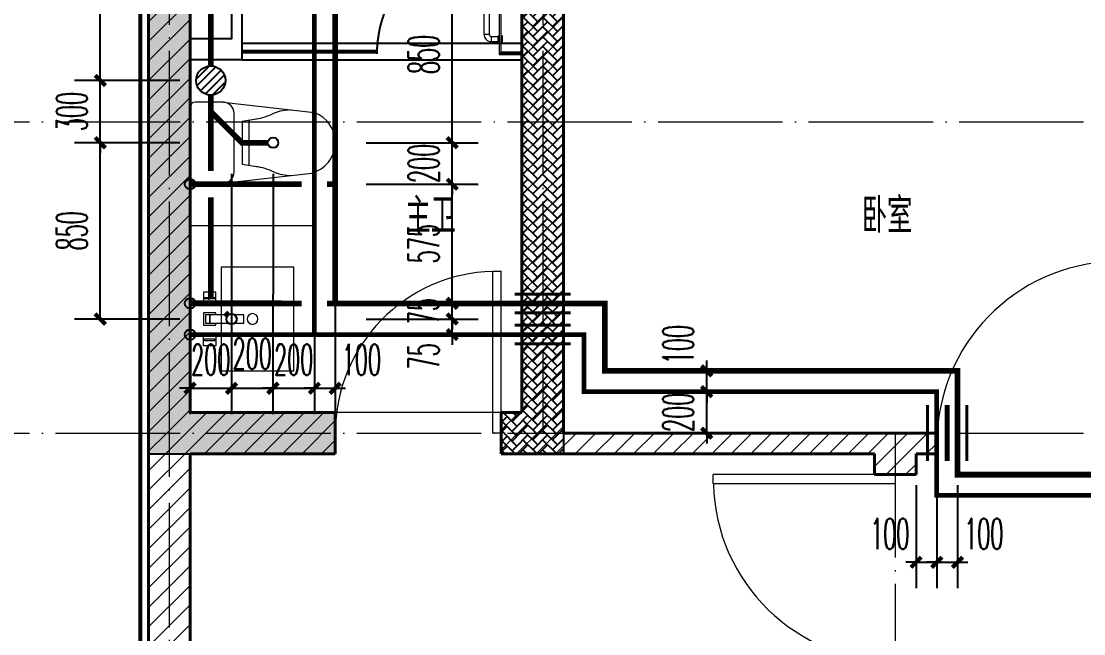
# Model space of a CAD drawing. Extents: x 27938 to 650306, y -92720 to 1524912.
# Drawn here: x 271403 to 276525, y 109239 to 112191 of the extents above; entities that cross this region are included whole.
import ezdxf

# ---------------------------------------------------------------- set-up
doc = ezdxf.new("R2010")
doc.units = 0
doc.header["$LTSCALE"] = 1000
doc.header["$MEASUREMENT"] = 0
doc.linetypes.add('DASH', pattern=[0.35, 0.25, -0.1])
doc.linetypes.add('DOTE', pattern=[2.42, 2, -0.2, 0.02, -0.2])
for name, color, linetype in [('COLUMN', 9, 'Continuous'), ('EQUIP_地漏', 7, 'Continuous'), ('EQUIP_污水', 7, 'Continuous'), ('IP-bath&kitchen-JOHNSON', 4, 'Continuous'), ('P-bath&kitchen-JOHNSON', 4, 'Continuous'), ('PIPE-污水', 2, 'W'), ('PIPE-热给水', 5, 'RJ1'), ('PIPE-给水', 3, 'J1'), ('PUB_TEXT', 4, 'Continuous'), ('TWT_DIM', 3, 'Continuous'), ('VALVE_不分区给水', 7, 'Continuous'), ('VPIPE-热给水', 5, 'RJ1'), ('VPIPE-给水', 3, 'TG_J'), ('保温', 6, 'Continuous')]:
    doc.layers.add(name, color=color, linetype=linetype)
for name, color, linetype, lineweight in [('DOTE', 19, 'DOTE', 9), ('LVTRY', 1, 'Continuous', 13), ('PUB_HATCH', 8, 'Continuous', 9), ('WALL', 9, 'Continuous', 40), ('WINDOW', 8, 'Continuous', 15)]:
    doc.layers.add(name, color=color, linetype=linetype, lineweight=lineweight)
doc.styles.add('_TCH_DIM_T3', font='SIMPLEX.shx', dxfattribs={"width": 0.494118, "bigfont": 'GBCBIG.shx'})
doc.styles.get("Standard").update_dxf_attribs({"font": 'gbenor.shx', "bigfont": 'gbcbig.shx'})
doc.styles.add('TG_LINETYPE', font='SIMPLEX', dxfattribs={"width": 0.8, "height": 3, "bigfont": 'HZTXT'})
doc.linetypes.add('J1', pattern='A,3,-0.2,["J1",Standard,S=0.25,R=0,X=-0.1,Y=-0.115],-0.35', length=3.55)
doc.linetypes.add('RJ1', pattern='A,3,-0.2,["RJ1",Standard,S=0.25,R=0,X=-0.1,Y=-0.115],-0.5', length=3.7)
doc.linetypes.add('TG_J', pattern='A,2,-0.22,["J",TG_LINETYPE,S=0.1,R=0,X=-0.18,Y=-0.15],0', length=2.22)
doc.linetypes.add('W', pattern='A,3,-0.2,["W",Standard,S=0.25,R=0,X=-0.1,Y=-0.115],-0.2', length=3.4)
doc.dimstyles.new('_TWT_ARCH&&50', dxfattribs={"dimtxt": 148.75, "dimasz": 50, "dimexe": 125, "dimexo": 150, "dimgap": 63.125, "dimtad": 1, "dimdec": 0, "dimzin": 0, "dimdsep": 46, "dimtxsty": '_TCH_DIM_T3', "dimblk": 'ARCHTICK', "dimcen": 0.09, "dimclrt": 7, "dimazin": 2, "dimtfac": 1, "dimtdec": 0, "dimtix": 1, "dimtmove": 2, "dimatfit": 3, "dimfxl": 1, "dimtolj": 1, "dimtzin": 0, "dimarcsym": 0})
pattern_1 = [(45, (0, 47.75), (-47.022601, 47.022601), [])]

# ---------------------------------------------------------------- blocks, each defined once
blk = doc.blocks.new('FGDGDRGSDGDG')
at = {"layer": 'DOTE', "linetype": 'DOTE', "ltscale": 0.3}
for p, q in [((490182.5, 529998.5), (490182.5, 513948.5)), ((491982.5, 529998.5), (491982.5, 522348.5)), ((488182.5, 523848.5), (546982.5, 523848.5)), ((488182.5, 522348.5), (546982.5, 522348.5)), ((493682.5, 522348.5), (493682.5, 513948.5))]:
    blk.add_line(p, q, dxfattribs=at)
blk = doc.blocks.new('rrrrrrrrrrrra')
at = {"color": 0}
for p, q in [((252.6, 483.7), (-87.4, 483.7)), ((-112.4, 458.7), (-112.4, 324.3)), ((277.6, 324.3), (277.6, 458.7)), ((-112.4, 324.3), (-63.7, -103.4)), ((277.6, 324.3), (227.5, -115.6)), ((-59.1, 271.1), (224.3, 271.1)), ((-20.6, 232.4), (-34.2, 153.6)), ((185.8, 232.4), (-20.6, 232.4)), ((185.8, 232.4), (199.4, 153.6)), ((191.3, 200.5), (-26.1, 200.5))]:
    blk.add_line(p, q, dxfattribs=at)
for centre, radius, start, end in [((-87.4, 458.7), 25, 90, 180), ((252.6, 458.7), 25, 0, 90), ((-59.1, 324.3), 53.3, 180, 270), ((224.3, 324.3), 53.3, 270, 0), ((-322.6, 209.8), 293.8, 333.5369, 351.4828), ((487.8, 209.8), 293.8, 188.5172, 206.4631), ((149, -3.2), 224.1, 158.5202, 180), ((16.2, -3.2), 224.1, 0, 21.4798), ((83.8, -63.6), 152.8, 195.0773, 340.1181)]:
    blk.add_arc(centre, radius, start, end, dxfattribs=at)
blk = doc.blocks.new('A$C1E0F638F')
at = {"color": 0}
for points in [[(499.7, 435.1), (499.7, 85.1), (0, 85.1), (0, 435.1)], [(269.9, 30), (229.9, 30), (229.9, 195), (269.9, 195)], [(119.9, 0), (179.9, 0), (179.9, 60), (119.9, 60)], [(146.9, 55), (152.9, 55), (152.9, 5), (146.9, 5)], [(379.9, 0), (319.9, 0), (319.9, 60), (379.9, 60)], [(352.9, 55), (346.9, 55), (346.9, 5), (352.9, 5)], [(229.9, 30), (269.9, 30), (269.9, 10), (229.9, 10)]]:
    blk.add_lwpolyline(points, close=True, dxfattribs=at)
blk.add_lwpolyline([(269.9, 60), (279.9, 60), (279.9, 0), (219.9, 0), (219.9, 60), (229.9, 60)], dxfattribs=at)
blk.add_circle((249.9, 236.3), 26, dxfattribs=at)
blk = doc.blocks.new('135')
blk.add_hatch(color=0).paths.add_polyline_path([(4.8, 1.8), (3.6, -1), (-4.7, 2.5), (-3.5, 5.3)])
at = {"color": 0}
for p, q in [((-6.3, 2.6), (5.4, -2.3)), ((-5.7, 2.9), (-5.2, 2.7)), ((-5.6, 18.9), (-3.4, 19.4)), ((-3.4, 19.4), (-5.5, 19.4)), ((5.2, 10.9), (-5.3, 10.9)), ((5.2, 9.7), (-5.2, 9.7)), ((-5.2, 2.7), (-3.8, 5.9)), ((-5, 10.9), (-5, 30.5)), ((-3.8, 5.9), (5.4, 2.1)), ((0, 0), (0, 39.1)), ((5.6, 18.9), (3.4, 19.3)), ((3.4, 19.3), (5.6, 19.3)), ((4.1, -1.2), (5.4, 2.1)), ((5, 10.9), (5, 32.3)), ((4.1, -1.2), (5.7, -1.8))]:
    blk.add_line(p, q, dxfattribs=at)
for centre, radius, start, end in [((6.2, 15.8), 13.5, 151.0147, 204.8403), ((13.5, 4.2), 20.5, 163.0924, 182.0012), ((-6, 3.6), 1, 184.2275, 248.4661), ((8.6, 15.5), 14.6, 166.278, 198.0953), ((13.5, 4.2), 19.5, 163.7443, 182.5269), ((-5.5, 3.3), 0.5, 181.9385, 247.2597), ((-5.2, 22.1), 0.5, 335.7643, 151.0147), ((3.8, 18.1), 9.42, 155.7643, 171.9773), ((5.2, 22.3), 0.5, 29.8425, 204.574), ((-5.9, 17.2), 11.7, 10.475, 24.574), ((29.1, 6.7), 24, 172.9439, 199.2318), ((-6.3, 15.4), 12.4, 338.6449, 16.0476), ((-6, 15.8), 13.4, 334.9111, 29.8425), ((26.4, 6.3), 20.6, 169.1454, 199.9526), ((5.9, -1.2), 1.17, 247.4597, 19.9526), ((5.9, -1.4), 0.5, 247.4597, 19.2318)]:
    blk.add_arc(centre, radius, start, end, dxfattribs=at)
blk.add_open_spline([(-5, 30.5), (-4.1, 31.3), (-2.3, 33), (0.9, 29.2), (3.5, 31.1), (5, 32.3)], degree=3, knots=[0, 0, 0, 0, 3.066329, 6.218313, 11.124135, 11.124135, 11.124135, 11.124135], dxfattribs=at)
blk = doc.blocks.new('SDFAWERAWER')
at = {"layer": 'LVTRY', "color": 0}
for p, q in [((593941.2, -1242210.1), (593783.7, -1242594.8)), ((593964.6, -1242219.7), (593807.2, -1242604.4)), ((593941.2, -1242210.1), (593964.6, -1242219.7)), ((593987.8, -1242190.5), (593978.2, -1242214)), ((594007.5, -1242226), (593978.2, -1242214)), ((594017.1, -1242202.5), (593987.8, -1242190.5)), ((594015.8, -1242220.4), (594027.2, -1242192.7)), ((594015.8, -1242220.4), (594021.7, -1242222.8)), ((594025.7, -1242203.9), (594018.5, -1242221.5)), ((594018.5, -1242221.5), (594021.5, -1242220.3)), ((594025.4, -1242210.8), (594021.5, -1242220.3)), ((594022.6, -1242220.7), (594021.7, -1242222.8)), ((594021.7, -1242222.8), (594023.9, -1242221.9)), ((594022.6, -1242211.4), (594029.8, -1242193.8)), ((594024.2, -1242221.4), (594023.9, -1242221.9)), ((594025.4, -1242210.8), (594031.1, -1242196.8)), ((594027.2, -1242192.7), (594033, -1242195.1)), ((594027.7, -1242234.3), (594078.4, -1242255)), ((594029.8, -1242193.8), (594031.1, -1242196.8)), ((594032.2, -1242197.2), (594033, -1242195.1)), ((594033, -1242195.1), (594034, -1242197.4)), ((594033.8, -1242197.9), (594034, -1242197.4)), ((594047.3, -1242200.9), (594035.9, -1242228.7)), ((594035.9, -1242228.7), (594038.6, -1242229.7)), ((594037.3, -1242210.8), (594088, -1242231.6)), ((594038.6, -1242229.7), (594045.2, -1242213.6)), ((594038.6, -1242229.7), (594041.6, -1242228.5)), ((594041.6, -1242228.5), (594051.2, -1242205)), ((594049.9, -1242202), (594043.3, -1242218.2)), ((594047.3, -1242200.9), (594049.9, -1242202)), ((594049.9, -1242202), (594051.2, -1242205)), ((594057.1, -1242246.3), (594066.7, -1242222.8)), ((593783.7, -1242594.8), (593807.2, -1242604.4)), ((593803.2, -1242641.3), (593812.8, -1242617.9)), ((593803.2, -1242641.3), (593832.6, -1242653.3)), ((593812.8, -1242617.9), (593842.2, -1242629.9)), ((593842.2, -1242629.9), (593832.6, -1242653.3)), ((593845.2, -1242628.6), (593833.8, -1242656.3)), ((593847.8, -1242629.7), (593836.5, -1242657.4)), ((593845.2, -1242628.6), (593842.2, -1242629.9)), ((593847.8, -1242629.7), (593845.2, -1242628.6)), ((593847.1, -1242661.8), (593858.5, -1242634.1)), ((593849.8, -1242662.9), (593861.2, -1242635.2)), ((593852.1, -1242661.9), (593862.1, -1242637.4)), ((593858.5, -1242634.1), (593861.2, -1242635.2)), ((593861.2, -1242635.2), (593862.1, -1242637.4)), ((593833.8, -1242656.3), (593832.6, -1242653.3)), ((593836.5, -1242657.4), (593833.8, -1242656.3)), ((593847.1, -1242661.8), (593849.8, -1242662.9))]:
    blk.add_line(p, q, dxfattribs=at)
blk.add_lwpolyline([(593823.5, -1242717), (594045.8, -1242173.9), (594036.5, -1242170.2), (593814.2, -1242713.2)], close=True, dxfattribs=at)
blk.add_arc((594075.3, -1242240), 15.3, 281.7932, 33.7019, dxfattribs=at)
for centre, major_axis, start_param, end_param in [((593974.2, -1242223.6), (3.93, 9.6), 0, 1.570796), ((593816.8, -1242608.3), (13.5, 33.1), 1.570796, 3.141593), ((593816.8, -1242608.3), (3.93, 9.6), 1.570796, 3.141593)]:
    blk.add_ellipse(centre, major_axis=major_axis, ratio=1, start_param=start_param, end_param=end_param, dxfattribs=at)
at = {"layer": 'P-bath&kitchen-JOHNSON', "color": 0, "linetype": 'DASH'}
blk.add_arc((593809.8, -1242714), 586.2, 67.5369, 157.1325, dxfattribs=at)
at = {"layer": 'LVTRY', "color": 8, "xscale": -1, "rotation": 157.7329157530927}
blk.add_blockref('135', (594045.3, -1242161.9), dxfattribs=at)
blk = doc.blocks.new('A$C5DCB2F21')
at = {"layer": 'IP-bath&kitchen-JOHNSON', "color": 0}
for p, q in [((-68.3, -213.2), (-157.7, -275)), ((68.2, -213.2), (157.6, -275)), ((-0.1, -261.4), (-0.1, -424.7))]:
    blk.add_line(p, q, dxfattribs=at)
for centre, major_axis, ratio, start_param, end_param in [((0, -178.8), (-51, 0), 0.990052, -1.36297, 4.504563), ((0, -177.8), (-26.8, 0), 0.994812, -1.167677, 4.309269)]:
    blk.add_ellipse(centre, major_axis=major_axis, ratio=ratio, start_param=start_param, end_param=end_param, dxfattribs=at)
at = {"layer": 'LVTRY', "color": 0}
for p, q in [((73.6, 0), (-73.6, 0)), ((-10.5, -173.5), (-10.5, -49.3)), ((10.6, -173.5), (10.6, -49.3))]:
    blk.add_line(p, q, dxfattribs=at)
blk.add_lwpolyline([(73.6, 0), (73.6, -15.8), (-73.6, -15.8), (-73.6, 0)], dxfattribs=at)
for points in [[(-26.3, -30.7, -0.364142), (-37.8, -15.8, -0.020495)], [(-10.5, -49.4, 0.214893), (-26.3, -30.7, 7.649644)], [(10.6, -49.3, -0.21439), (26.3, -30.7, -7.649644)], [(26.3, -30.7, 0.364142), (37.8, -15.8, 0.020495)]]:
    blk.add_lwpolyline(points, format="xyb", dxfattribs=at)
blk.add_arc((0, -173.5), 10.5, 180, 0, dxfattribs=at)
for centre, major_axis, ratio, start_param, end_param in [((0, -181.3), (53.6, 0), 0.987577, 1.76809, 7.656688), ((-12.4, -164.7), (0, 1.43), 0.85, -1.570796, 4.712389), ((-12.4, -189.2), (0, 1.43), 0.85, 4.712389, 10.995574), ((12.5, -164.7), (0, 1.43), 0.85, 4.712389, 10.995574), ((12.5, -189.2), (0, 1.43), 0.85, 4.712389, 10.995574)]:
    blk.add_ellipse(centre, major_axis=major_axis, ratio=ratio, start_param=start_param, end_param=end_param, dxfattribs=at)
blk = doc.blocks.new('GDGDRGDGRD')
at = {"layer": 'IP-bath&kitchen-JOHNSON', "color": 0}
for p, q in [((490532.6, 524228.1), (491882.6, 524228.1)), ((490532.6, 524193.1), (491182.6, 524193.1)), ((490532.6, 524183.1), (491182.6, 524183.1)), ((491182.6, 524183.1), (491182.6, 524193.1)), ((491882.6, 524183.1), (491782.6, 524183.1)), ((491782.6, 524173.1), (491782.6, 524183.1)), ((491882.6, 524173.1), (491782.6, 524173.1)), ((490532.6, 524148.1), (491882.6, 524148.1))]:
    blk.add_line(p, q, dxfattribs=at)
for points in [[(490532.6, 525048.5), (490532.6, 524148.1), (490282.6, 524148.1)], [(490482.6, 525048.5), (490482.6, 524248.1), (490282.6, 524248.1)]]:
    blk.add_lwpolyline(points, dxfattribs=at)
at = {"layer": 'LVTRY', "color": 0}
blk.add_lwpolyline([(490882.6, 522448.5), (490282.6, 522448.5), (490282.6, 523348.5), (490882.6, 523348.5)], close=True, dxfattribs=at)
at = {"layer": 'IP-bath&kitchen-JOHNSON', "color": 8}
for name, p, rotation in [('A$C5DCB2F21', (490532.6, 524673.5), 90.008488524447), ('SDFAWERAWER', (-528535.9, 1449333.6), 22.25976934310711)]:
    blk.add_blockref(name, p, dxfattribs=dict(at, rotation=rotation))
at = {"layer": 'LVTRY', "color": 8, "extrusion": (0, 0, -1), "xscale": -1, "zscale": -1, "rotation": 270}
blk.add_blockref('rrrrrrrrrrrra', (-490766.3, 523665.7), dxfattribs=at)
at = {"layer": 'LVTRY', "color": 8, "xscale": -1, "rotation": 270}
blk.add_blockref('A$C1E0F638F', (490347.5, 522648.8), dxfattribs=at)
blk = doc.blocks.new('gdfgdgdgr')
at = {"layer": 'PUB_HATCH'}
blk.add_hatch(color=256, dxfattribs=at).paths.add_polyline_path([(477177.4, 529313.9), (477177.4, 526313.9), (478077.4, 526313.9), (478077.4, 526513.9), (477377.4, 526513.9), (477377.4, 529113.9), (477777.5, 529113.9), (477777.5, 529313.9)])
at = {"layer": 'COLUMN', "color": 8}
for p, q in [((477177.4, 529313.9), (477177.4, 526313.9)), ((477377.4, 526513.9), (477377.4, 529113.9)), ((478077.4, 526513.9), (477377.4, 526513.9)), ((478077.4, 526313.9), (478077.4, 526513.9)), ((477177.4, 526313.9), (478077.4, 526313.9))]:
    blk.add_line(p, q, dxfattribs=at)
blk = doc.blocks.new('A$C263B1184')
at = {"layer": '保温', "linetype": 'ByBlock', "ltscale": 10}
h = blk.add_hatch(dxfattribs=at)
h.set_pattern_fill('AR-HBONE', color=251, scale=55)
h.set_pattern_definition([(45, (-1020960.394, -343310.663), (0, 47.4157523), [100.584, -33.528]), (135, (-1020936.686, -343286.955), (3e-15, 47.4157523), [100.584, -33.528])])
h.paths.add_polyline_path([(-11700, 6200), (-11700, 8350), (-11900, 8350), (-11900, 6200)])
h = blk.add_hatch(dxfattribs=at)
h.set_pattern_fill('AR-HBONE', color=251, scale=55)
h.set_pattern_definition([(45, (-1021060.394, -345260.66), (0, 47.4157523), [100.584, -33.528]), (135, (-1021036.686, -345236.954), (3e-15, 47.4157523), [100.584, -33.528])])
h.paths.add_polyline_path([(-11900, 6200), (-11900, 6400), (-12000, 6400), (-12000, 6200)])
at = {"layer": '保温', "color": 251, "linetype": 'ByBlock', "ltscale": 10}
blk.add_line((-11700, 6300), (-11700, 6200), dxfattribs=at)
blk = doc.blocks.new('$VALVE$00000533')
at = {"ltscale": 0.5, "const_width": 25}
for points in [[(-225, 75), (225, 75)], [(-225, -75), (225, -75)]]:
    blk.add_lwpolyline(points, dxfattribs=at)
blk = doc.blocks.new('_ArchTick')
at = {"color": 0, "linetype": 'ByBlock', "const_width": 0.4}
blk.add_lwpolyline([(-0.5, -0.5), (0.5, 0.5)], dxfattribs=at)
blk = doc.blocks.new('*D307')
at = {"layer": 'Defpoints', "color": 0}
for p in [(275716.6, 110105.9), (275816.6, 110105.9), (275816.6, 109583.4)]:
    blk.add_point(p, dxfattribs=at)
at = {"layer": 'TWT_DIM', "color": 0, "lineweight": -2}
for p, q in [((275716.6, 109955.9), (275716.6, 109458.4)), ((275816.6, 109955.9), (275816.6, 109458.4)), ((275716.6, 109583.4), (275666.6, 109583.4)), ((275716.6, 109583.4), (275816.6, 109583.4)), ((275816.6, 109583.4), (275866.6, 109583.4))]:
    blk.add_line(p, q, dxfattribs=at)
at = {"layer": 'TWT_DIM', "color": 0, "lineweight": -2, "xscale": 50, "yscale": 50, "zscale": 50}
blk.add_blockref('_ArchTick', (275716.6, 109583.4), dxfattribs=at)
at = {"layer": 'TWT_DIM', "color": 0, "lineweight": -2, "xscale": 50, "yscale": 50, "zscale": 50, "rotation": 180}
blk.add_blockref('_ArchTick', (275816.6, 109583.4), dxfattribs=at)
at = {"layer": 'TWT_DIM', "color": 7, "insert": (275590, 109720.9), "char_height": 148.75, "attachment_point": 5, "style": '_TCH_DIM_T3'}
blk.add_mtext('\\A1;100', dxfattribs=at)
blk = doc.blocks.new('*D308')
at = {"layer": 'Defpoints', "color": 0}
for p in [(275816.6, 110105.9), (275916.6, 110105.9), (275916.6, 109583.4)]:
    blk.add_point(p, dxfattribs=at)
at = {"layer": 'TWT_DIM', "color": 0, "lineweight": -2}
for p, q in [((275816.6, 109955.9), (275816.6, 109458.4)), ((275916.6, 109955.9), (275916.6, 109458.4)), ((275816.6, 109583.4), (275766.6, 109583.4)), ((275816.6, 109583.4), (275916.6, 109583.4)), ((275916.6, 109583.4), (275966.6, 109583.4))]:
    blk.add_line(p, q, dxfattribs=at)
at = {"layer": 'TWT_DIM', "color": 0, "lineweight": -2, "xscale": 50, "yscale": 50, "zscale": 50}
blk.add_blockref('_ArchTick', (275816.6, 109583.4), dxfattribs=at)
at = {"layer": 'TWT_DIM', "color": 0, "lineweight": -2, "xscale": 50, "yscale": 50, "zscale": 50, "rotation": 180}
blk.add_blockref('_ArchTick', (275916.6, 109583.4), dxfattribs=at)
at = {"layer": 'TWT_DIM', "color": 7, "insert": (276043.2, 109720.9), "char_height": 148.75, "attachment_point": 5, "style": '_TCH_DIM_T3'}
blk.add_mtext('\\A1;100', dxfattribs=at)
blk = doc.blocks.new('*D309')
at = {"layer": 'Defpoints', "color": 0}
for p in [(274116.6, 110505.9), (274707.2, 110505.9), (274116.6, 110405.9)]:
    blk.add_point(p, dxfattribs=at)
at = {"layer": 'TWT_DIM', "color": 0, "lineweight": -2}
for p, q in [((274707.2, 110505.9), (274707.2, 110555.9)), ((274266.6, 110505.9), (274832.2, 110505.9)), ((274707.2, 110405.9), (274707.2, 110505.9)), ((274266.6, 110405.9), (274832.2, 110405.9)), ((274707.2, 110405.9), (274707.2, 110355.9))]:
    blk.add_line(p, q, dxfattribs=at)
at = {"layer": 'TWT_DIM', "color": 0, "lineweight": -2, "xscale": 50, "yscale": 50, "zscale": 50}
for p, rotation in [((274707.2, 110505.9), 270), ((274707.2, 110405.9), 90)]:
    blk.add_blockref('_ArchTick', p, dxfattribs=dict(at, rotation=rotation))
at = {"layer": 'TWT_DIM', "color": 7, "insert": (274569.7, 110632.5), "char_height": 148.75, "attachment_point": 5, "rotation": 90, "style": '_TCH_DIM_T3'}
blk.add_mtext('\\A1;100', dxfattribs=at)
blk = doc.blocks.new('*D310')
at = {"layer": 'Defpoints', "color": 0}
for p in [(274116.6, 110405.9), (274707.2, 110405.9), (274116.6, 110205.9)]:
    blk.add_point(p, dxfattribs=at)
at = {"layer": 'TWT_DIM', "color": 0, "lineweight": -2}
for p, q in [((274707.2, 110405.9), (274707.2, 110455.9)), ((274266.6, 110405.9), (274832.2, 110405.9)), ((274707.2, 110205.9), (274707.2, 110405.9)), ((274266.6, 110205.9), (274832.2, 110205.9)), ((274707.2, 110205.9), (274707.2, 110155.9))]:
    blk.add_line(p, q, dxfattribs=at)
at = {"layer": 'TWT_DIM', "color": 0, "lineweight": -2, "xscale": 50, "yscale": 50, "zscale": 50}
for p, rotation in [((274707.2, 110405.9), 270), ((274707.2, 110205.9), 90)]:
    blk.add_blockref('_ArchTick', p, dxfattribs=dict(at, rotation=rotation))
at = {"layer": 'TWT_DIM', "color": 7, "insert": (274569.7, 110305.9), "char_height": 148.75, "attachment_point": 5, "rotation": 90, "style": '_TCH_DIM_T3'}
blk.add_mtext('\\A1;200', dxfattribs=at)
blk = doc.blocks.new('*D311')
at = {"layer": 'Defpoints', "color": 0}
for p in [(272916.2, 110755.9), (273480.4, 110755.9), (272916.2, 110680.9)]:
    blk.add_point(p, dxfattribs=at)
at = {"layer": 'TWT_DIM', "color": 0, "lineweight": -2}
for p, q in [((273480.4, 110755.9), (273480.4, 110805.9)), ((273066.2, 110755.9), (273605.4, 110755.9)), ((273480.4, 110680.9), (273480.4, 110755.9)), ((273066.2, 110680.9), (273605.4, 110680.9)), ((273480.4, 110680.9), (273480.4, 110630.9))]:
    blk.add_line(p, q, dxfattribs=at)
at = {"layer": 'TWT_DIM', "color": 0, "lineweight": -2, "xscale": 50, "yscale": 50, "zscale": 50}
for p, rotation in [((273480.4, 110755.9), 270), ((273480.4, 110680.9), 90)]:
    blk.add_blockref('_ArchTick', p, dxfattribs=dict(at, rotation=rotation))
at = {"layer": 'TWT_DIM', "color": 7, "insert": (273342.9, 110575.7), "char_height": 148.75, "attachment_point": 5, "rotation": 90, "style": '_TCH_DIM_T3'}
blk.add_mtext('\\A1;75', dxfattribs=at)
blk = doc.blocks.new('*D312')
at = {"layer": 'Defpoints', "color": 0}
for p in [(272916.2, 110831.4), (273480.4, 110831.4), (272916.2, 110755.9)]:
    blk.add_point(p, dxfattribs=at)
at = {"layer": 'TWT_DIM', "color": 0, "lineweight": -2}
for p, q in [((273480.4, 110831.4), (273480.4, 110881.4)), ((273066.2, 110831.4), (273605.4, 110831.4)), ((273480.4, 110755.9), (273480.4, 110831.4)), ((273066.2, 110755.9), (273605.4, 110755.9)), ((273480.4, 110755.9), (273480.4, 110705.9))]:
    blk.add_line(p, q, dxfattribs=at)
at = {"layer": 'TWT_DIM', "color": 0, "lineweight": -2, "xscale": 50, "yscale": 50, "zscale": 50}
for p, rotation in [((273480.4, 110831.4), 270), ((273480.4, 110755.9), 90)]:
    blk.add_blockref('_ArchTick', p, dxfattribs=dict(at, rotation=rotation))
at = {"layer": 'TWT_DIM', "color": 7, "insert": (273342.9, 110793.6), "char_height": 148.75, "attachment_point": 5, "rotation": 90, "style": '_TCH_DIM_T3'}
blk.add_mtext('\\A1;75', dxfattribs=at)
blk = doc.blocks.new('*D313')
at = {"layer": 'Defpoints', "color": 0}
for p in [(272916.2, 111405.7), (273480.4, 111405.7), (272916.2, 110831.4)]:
    blk.add_point(p, dxfattribs=at)
at = {"layer": 'TWT_DIM', "color": 0, "lineweight": -2}
for p, q in [((273066.2, 111405.7), (273605.4, 111405.7)), ((273480.4, 110831.4), (273480.4, 111405.7)), ((273066.2, 110831.4), (273605.4, 110831.4))]:
    blk.add_line(p, q, dxfattribs=at)
at = {"layer": 'TWT_DIM', "color": 0, "lineweight": -2, "xscale": 50, "yscale": 50, "zscale": 50}
for p, rotation in [((273480.4, 111405.7), 90), ((273480.4, 110831.4), 270)]:
    blk.add_blockref('_ArchTick', p, dxfattribs=dict(at, rotation=rotation))
at = {"layer": 'TWT_DIM', "color": 7, "insert": (273342.9, 111118.5), "char_height": 148.75, "attachment_point": 5, "rotation": 90, "style": '_TCH_DIM_T3'}
blk.add_mtext('\\A1;575', dxfattribs=at)
blk = doc.blocks.new('*D314')
at = {"layer": 'Defpoints', "color": 0}
for p in [(272916.2, 111605.7), (273480.4, 111605.7), (272916.2, 111405.7)]:
    blk.add_point(p, dxfattribs=at)
at = {"layer": 'TWT_DIM', "color": 0, "lineweight": -2}
for p, q in [((273480.4, 111605.7), (273480.4, 111655.7)), ((273066.2, 111605.7), (273605.4, 111605.7)), ((273480.4, 111405.7), (273480.4, 111605.7)), ((273066.2, 111405.7), (273605.4, 111405.7)), ((273480.4, 111405.7), (273480.4, 111355.7))]:
    blk.add_line(p, q, dxfattribs=at)
at = {"layer": 'TWT_DIM', "color": 0, "lineweight": -2, "xscale": 50, "yscale": 50, "zscale": 50}
for p, rotation in [((273480.4, 111605.7), 270), ((273480.4, 111405.7), 90)]:
    blk.add_blockref('_ArchTick', p, dxfattribs=dict(at, rotation=rotation))
at = {"layer": 'TWT_DIM', "color": 7, "insert": (273342.9, 111505.7), "char_height": 148.75, "attachment_point": 5, "rotation": 90, "style": '_TCH_DIM_T3'}
blk.add_mtext('\\A1;200', dxfattribs=at)
blk = doc.blocks.new('*D315')
at = {"layer": 'Defpoints', "color": 0}
for p in [(272916.2, 112455.8), (273480.4, 112455.8), (272916.2, 111605.7)]:
    blk.add_point(p, dxfattribs=at)
at = {"layer": 'TWT_DIM', "color": 0, "lineweight": -2}
for p, q in [((273066.2, 112455.8), (273605.4, 112455.8)), ((273480.4, 111605.7), (273480.4, 112455.8)), ((273066.2, 111605.7), (273605.4, 111605.7))]:
    blk.add_line(p, q, dxfattribs=at)
at = {"layer": 'TWT_DIM', "color": 0, "lineweight": -2, "xscale": 50, "yscale": 50, "zscale": 50}
for p, rotation in [((273480.4, 112455.8), 90), ((273480.4, 111605.7), 270)]:
    blk.add_blockref('_ArchTick', p, dxfattribs=dict(at, rotation=rotation))
at = {"layer": 'TWT_DIM', "color": 7, "insert": (273342.9, 112030.8), "char_height": 148.75, "attachment_point": 5, "rotation": 90, "style": '_TCH_DIM_T3'}
blk.add_mtext('\\A1;850', dxfattribs=at)
blk = doc.blocks.new('*D493')
at = {"layer": 'Defpoints', "color": 0}
for p in [(272816.5, 111605.6), (272916.5, 111605.6), (272916, 110422.1)]:
    blk.add_point(p, dxfattribs=at)
at = {"layer": 'TWT_DIM', "color": 0, "lineweight": -2}
for p, q in [((272816.4, 111455.6), (272816, 110297.2)), ((272916.4, 111455.6), (272916, 110297.1)), ((272816, 110422.2), (272766, 110422.2)), ((272816, 110422.2), (272916, 110422.1)), ((272916, 110422.1), (272966, 110422.1))]:
    blk.add_line(p, q, dxfattribs=at)
at = {"layer": 'TWT_DIM', "color": 0, "lineweight": -2, "xscale": 50, "yscale": 50, "zscale": 50}
for p, rotation in [((272816, 110422.2), 359.9775829606357), ((272916, 110422.1), 179.9775829606357)]:
    blk.add_blockref('_ArchTick', p, dxfattribs=dict(at, rotation=rotation))
at = {"layer": 'TWT_DIM', "color": 7, "insert": (273042.7, 110559.6), "char_height": 148.75, "attachment_point": 5, "rotation": 359.9776, "style": '_TCH_DIM_T3'}
blk.add_mtext('\\A1;100', dxfattribs=at)
blk = doc.blocks.new('*D494')
at = {"layer": 'Defpoints', "color": 0}
for p in [(272616.7, 111605.7), (272816.5, 111605.6), (272816, 110422.2)]:
    blk.add_point(p, dxfattribs=at)
at = {"layer": 'TWT_DIM', "color": 0, "lineweight": -2}
for p, q in [((272616.6, 111455.7), (272616.2, 110297.2)), ((272816.4, 111455.6), (272816, 110297.2)), ((272616.2, 110422.2), (272566.2, 110422.3)), ((272616.2, 110422.2), (272816, 110422.2)), ((272816, 110422.2), (272866, 110422.1))]:
    blk.add_line(p, q, dxfattribs=at)
at = {"layer": 'TWT_DIM', "color": 0, "lineweight": -2, "xscale": 50, "yscale": 50, "zscale": 50}
for p, rotation in [((272616.2, 110422.2), 359.9775829606339), ((272816, 110422.2), 179.9775829606339)]:
    blk.add_blockref('_ArchTick', p, dxfattribs=dict(at, rotation=rotation))
at = {"layer": 'TWT_DIM', "color": 7, "insert": (272716.2, 110559.7), "char_height": 148.75, "attachment_point": 5, "rotation": 359.9776, "style": '_TCH_DIM_T3'}
blk.add_mtext('\\A1;200', dxfattribs=at)
blk = doc.blocks.new('*D495')
at = {"layer": 'Defpoints', "color": 0}
for p in [(272417, 111605.8), (272616.7, 111605.7), (272616.2, 110422.2)]:
    blk.add_point(p, dxfattribs=at)
at = {"layer": 'TWT_DIM', "color": 0, "lineweight": -2}
for p, q in [((272416.9, 111455.8), (272416.5, 110297.3)), ((272616.6, 111455.7), (272616.2, 110297.2)), ((272416.5, 110422.3), (272616.2, 110422.2))]:
    blk.add_line(p, q, dxfattribs=at)
at = {"layer": 'TWT_DIM', "color": 0, "lineweight": -2, "xscale": 50, "yscale": 50, "zscale": 50}
for p, rotation in [((272416.5, 110422.3), 179.9775829606378), ((272616.2, 110422.2), 359.9775829606379)]:
    blk.add_blockref('_ArchTick', p, dxfattribs=dict(at, rotation=rotation))
at = {"layer": 'TWT_DIM', "color": 7, "insert": (272516.5, 110589.1), "char_height": 148.75, "attachment_point": 5, "rotation": 359.9776, "style": '_TCH_DIM_T3'}
blk.add_mtext('\\A1;200', dxfattribs=at)
blk = doc.blocks.new('*D496')
at = {"layer": 'Defpoints', "color": 0}
for p in [(272216.6, 111605.9), (272417, 111605.8), (272416.5, 110422.3)]:
    blk.add_point(p, dxfattribs=at)
at = {"layer": 'TWT_DIM', "color": 0, "lineweight": -2}
for p, q in [((272216.5, 111455.9), (272216.1, 110297.4)), ((272416.9, 111455.8), (272416.5, 110297.3)), ((272216.1, 110422.4), (272166.1, 110422.4)), ((272216.1, 110422.4), (272416.5, 110422.3)), ((272416.5, 110422.3), (272466.5, 110422.3))]:
    blk.add_line(p, q, dxfattribs=at)
at = {"layer": 'TWT_DIM', "color": 0, "lineweight": -2, "xscale": 50, "yscale": 50, "zscale": 50}
for p, rotation in [((272216.1, 110422.4), 359.9775829606343), ((272416.5, 110422.3), 179.9775829606343)]:
    blk.add_blockref('_ArchTick', p, dxfattribs=dict(at, rotation=rotation))
at = {"layer": 'TWT_DIM', "color": 7, "insert": (272316.4, 110559.9), "char_height": 148.75, "attachment_point": 5, "rotation": 359.9776, "style": '_TCH_DIM_T3'}
blk.add_mtext('\\A1;200', dxfattribs=at)
blk = doc.blocks.new('*D499')
at = {"layer": 'Defpoints', "color": 0}
for p in [(271783.9, 111605.7), (272316.6, 111605.7), (272316.6, 110755.9)]:
    blk.add_point(p, dxfattribs=at)
at = {"layer": 'TWT_DIM', "color": 0, "lineweight": -2}
for p, q in [((272166.6, 111605.7), (271658.9, 111605.7)), ((271783.9, 110755.9), (271783.9, 111605.7)), ((272166.6, 110755.9), (271658.9, 110755.9))]:
    blk.add_line(p, q, dxfattribs=at)
at = {"layer": 'TWT_DIM', "color": 0, "lineweight": -2, "xscale": 50, "yscale": 50, "zscale": 50}
for p, rotation in [((271783.9, 111605.7), 90), ((271783.9, 110755.9), 270)]:
    blk.add_blockref('_ArchTick', p, dxfattribs=dict(at, rotation=rotation))
at = {"layer": 'TWT_DIM', "color": 7, "insert": (271646.4, 111180.8), "char_height": 148.75, "attachment_point": 5, "rotation": 90, "style": '_TCH_DIM_T3'}
blk.add_mtext('\\A1;850', dxfattribs=at)
blk = doc.blocks.new('*D500')
at = {"layer": 'Defpoints', "color": 0}
for p in [(271783.9, 111905.5), (272316.6, 111905.5), (272316.6, 111605.7)]:
    blk.add_point(p, dxfattribs=at)
at = {"layer": 'TWT_DIM', "color": 0, "lineweight": -2}
for p, q in [((271783.9, 111905.5), (271783.9, 111955.5)), ((272166.6, 111905.5), (271658.9, 111905.5)), ((271783.9, 111605.7), (271783.9, 111905.5)), ((272166.6, 111605.7), (271658.9, 111605.7)), ((271783.9, 111605.7), (271783.9, 111555.7))]:
    blk.add_line(p, q, dxfattribs=at)
at = {"layer": 'TWT_DIM', "color": 0, "lineweight": -2, "xscale": 50, "yscale": 50, "zscale": 50}
for p, rotation in [((271783.9, 111905.5), 270), ((271783.9, 111605.7), 90)]:
    blk.add_blockref('_ArchTick', p, dxfattribs=dict(at, rotation=rotation))
at = {"layer": 'TWT_DIM', "color": 7, "insert": (271646.4, 111755.6), "char_height": 148.75, "attachment_point": 5, "rotation": 90, "style": '_TCH_DIM_T3'}
blk.add_mtext('\\A1;300', dxfattribs=at)
blk = doc.blocks.new('*D501')
at = {"layer": 'Defpoints', "color": 0}
for p in [(271783.9, 112805.9), (272316.6, 112805.9), (272316.6, 111905.5)]:
    blk.add_point(p, dxfattribs=at)
at = {"layer": 'TWT_DIM', "color": 0, "lineweight": -2}
for p, q in [((272166.6, 112805.9), (271658.9, 112805.9)), ((271783.9, 111905.5), (271783.9, 112805.9)), ((272166.6, 111905.5), (271658.9, 111905.5))]:
    blk.add_line(p, q, dxfattribs=at)
at = {"layer": 'TWT_DIM', "color": 0, "lineweight": -2, "xscale": 50, "yscale": 50, "zscale": 50}
for p, rotation in [((271783.9, 112805.9), 90), ((271783.9, 111905.5), 270)]:
    blk.add_blockref('_ArchTick', p, dxfattribs=dict(at, rotation=rotation))
at = {"layer": 'TWT_DIM', "color": 7, "insert": (271646.4, 112355.7), "char_height": 148.75, "attachment_point": 5, "rotation": 90, "style": '_TCH_DIM_T3'}
blk.add_mtext('\\A1;900', dxfattribs=at)
blk = doc.blocks.new('$TwtSys$00000141')
for p, q in [((-141, 12), (-15, 138)), ((-141, 12), (-15, 138)), ((-131, -53), (53, 131)), ((-131, -53), (53, 131)), ((-100, -100), (100, 100)), ((-100, -100), (100, 100)), ((-49, -131), (131, 49)), ((-49, -131), (131, 49)), ((17, -138), (138, -17)), ((17, -138), (138, -17))]:
    blk.add_line(p, q)
blk.add_circle((0, 0), 141)
blk.add_circle((0, 0), 141)
blk = doc.blocks.new('$TwtSys$00000147')
blk.add_circle((0, 0, 0), 25)
blk = doc.blocks.new('$DorLib2D$00000001')
for p, q in [((0.45, 0.975), (0.5, 0.975)), ((0.45, 0), (0.45, 0.975)), ((0.5, 0), (0.5, 0.975)), ((0.5, 0), (0.45, 0))]:
    blk.add_line(p, q)
at = {"lineweight": 13}
blk.add_arc((0.475, 0), 0.975, 91.4693, 180, dxfattribs=at)

msp = doc.modelspace()

# ---------------------------------------------------------------- hatches: boundary and pattern name
at = {"layer": 'PIPE-污水'}
for points in [[(272466.7, 111605.7), (272457, 111596), (272461, 111591.9)], [(272466.7, 111605.7), (272466.7, 111591.9), (272461, 111591.9)], [(272316.6, 110855.9), (272306.9, 110846.2), (272302.8, 110850.3)], [(272316.6, 110855.9), (272302.8, 110855.9), (272302.8, 110850.3)]]:
    msp.add_hatch(color=256, dxfattribs=at).paths.add_polyline_path(points)
at = {"layer": 'PIPE-热给水'}
for points in [[(274116.6, 110680.9), (274116.6, 110692.1), (274127.8, 110692.1)], [(274116.6, 110680.9), (274127.8, 110680.9), (274127.8, 110692.1)], [(274116.6, 110405.9), (274116.6, 110394.6), (274105.3, 110394.6)], [(274116.6, 110405.9), (274105.3, 110405.9), (274105.3, 110394.6)], [(275816.6, 110405.9), (275827.8, 110405.9), (275827.8, 110417.1)], [(275816.6, 110405.9), (275816.6, 110417.1), (275827.8, 110417.1)], [(275816.6, 109905.9), (275805.3, 109905.9), (275805.3, 109894.6)], [(275816.6, 109905.9), (275816.6, 109894.6), (275805.3, 109894.6)]]:
    msp.add_hatch(color=256, dxfattribs=at).paths.add_polyline_path(points)
at = {"layer": 'PIPE-给水'}
for points in [[(274216.6, 110830.9), (274216.6, 110844.6), (274230.3, 110844.6)], [(274216.6, 110830.9), (274230.3, 110830.9), (274230.3, 110844.6)], [(274216.6, 110505.9), (274216.6, 110492.1), (274202.8, 110492.1)], [(274216.6, 110505.9), (274202.8, 110505.9), (274202.8, 110492.1)], [(275916.6, 110505.9), (275930.3, 110505.9), (275930.3, 110519.6)], [(275916.6, 110505.9), (275916.6, 110519.6), (275930.3, 110519.6)], [(275916.6, 110005.9), (275902.8, 110005.9), (275902.8, 109992.1)], [(275916.6, 110005.9), (275916.6, 109992.1), (275902.8, 109992.1)]]:
    msp.add_hatch(color=256, dxfattribs=at).paths.add_polyline_path(points)
at = {"layer": 'PUB_HATCH'}
h = msp.add_hatch(dxfattribs=at)
h.set_pattern_fill('普通砖', color=256, scale=50, style=0)
h.set_pattern_definition(pattern_1)
h.paths.add_polyline_path([(272216.6, 112905.9), (272016.6, 113105.9), (272016.6, 110205.9), (272149.9, 110205.9), (272216.6, 110305.9)])
h = msp.add_hatch(dxfattribs=at)
h.set_pattern_fill('普通砖', color=256, scale=50, style=0)
h.set_pattern_definition(pattern_1)
h.paths.add_polyline_path([(273916.6, 112972.5), (273816.6, 112905.9), (273816.6, 110305.9), (273916.6, 110205.9), (274016.6, 110205.9), (274016.6, 112905.9)])
h = msp.add_hatch(dxfattribs=at)
h.set_pattern_fill('普通砖', color=256, scale=50, style=0)
h.set_pattern_definition(pattern_1)
h.paths.add_polyline_path([(272216.6, 110105.9), (272916.6, 110105.9), (272916.6, 110305.9), (272216.6, 110305.9), (272149.9, 110205.9)])
h = msp.add_hatch(dxfattribs=at)
h.set_pattern_fill('普通砖', color=256, scale=50, style=0)
h.set_pattern_definition(pattern_1)
h.paths.add_polyline_path([(273816.6, 110305.9), (273716.6, 110305.9), (273716.6, 110105.9), (273916.6, 110105.9), (273916.6, 110205.9)])
h = msp.add_hatch(dxfattribs=at)
h.set_pattern_fill('普通砖', color=256, scale=50, style=0)
h.set_pattern_definition(pattern_1)
h.paths.add_polyline_path([(272149.9, 110205.9), (272016.6, 110205.9), (272016.6, 104905.9), (272216.6, 105105.9), (272216.6, 110105.9)])
h = msp.add_hatch(dxfattribs=at)
h.set_pattern_fill('普通砖', color=256, scale=50, style=0)
h.set_pattern_definition(pattern_1)
h.paths.add_polyline_path([(275616.6, 110139.2), (275616.6, 110205.9), (273916.6, 110205.9), (273916.6, 110105.9), (275516.6, 110105.9)])
h = msp.add_hatch(dxfattribs=at)
h.set_pattern_fill('普通砖', color=256, scale=50, style=0)
h.set_pattern_definition(pattern_1)
h.paths.add_polyline_path([(275716.6, 110105.9), (275816.6, 110105.9), (275816.6, 110205.9), (275616.6, 110205.9), (275616.6, 110139.2)])
h = msp.add_hatch(dxfattribs=at)
h.set_pattern_fill('普通砖', color=256, scale=50, style=0)
h.set_pattern_definition(pattern_1)
h.paths.add_polyline_path([(275516.6, 110105.9), (275516.6, 110005.9), (275716.6, 110005.9), (275716.6, 110105.9), (275616.6, 110139.2)])

# ---------------------------------------------------------------- linework, layer by layer
at = {"color": 8, "linetype": 'DASH', "ltscale": 0.8, "const_width": 20}
msp.add_lwpolyline([(281776.7, 114145.9), (278576.8, 114145.8), (278576.8, 113145.9), (277056.8, 113145.9), (277057, 114146.2), (273776.8, 114145.8), (273776.8, 113145.9), (271976.7, 113145.9), (271976.8, 104865.9), (274956.8, 104865.9), (274956.8, 105465.9), (282476.7, 105465.9)], dxfattribs=at)
at = {"layer": 'PIPE-污水', "ltscale": 0.5, "const_width": 27.5}
for points in [[(272316.6, 112535.9), (272316.6, 111976)], [(272316.6, 111835), (272316.6, 111755.8)], [(272466.7, 111605.7), (272316.6, 111755.8)], [(272316.6, 111755.8), (272316.6, 111469.4)], [(272591.7, 111605.7), (272466.7, 111605.7)], [(272316.6, 111341.9), (272316.6, 110855.9)], [(272399, 110773.5), (272386, 110786.5)]]:
    msp.add_lwpolyline(points, dxfattribs=at)
at = {"layer": 'PIPE-热给水', "ltscale": 0.5, "const_width": 22.5}
for points in [[(272816.2, 110680.9), (272816.2, 112455.8)], [(272816.2, 110680.9), (272216.6, 110680.9)], [(274116.6, 110680.9), (272816.2, 110680.9)], [(274116.6, 110405.9), (274116.6, 110680.9)], [(275816.6, 110405.9), (274116.6, 110405.9)], [(275816.6, 109905.9), (275816.6, 110405.9)], [(277916.7, 109905.9), (275816.6, 109905.9)]]:
    msp.add_lwpolyline(points, dxfattribs=at)
at = {"layer": 'PIPE-给水', "ltscale": 0.5, "const_width": 27.5}
for points in [[(272916.2, 111405.7), (272916.2, 112605.8)], [(272754.9, 111405.7), (272216.6, 111405.7)], [(272916.2, 111405.7), (272877.4, 111405.7)], [(272916.2, 110831.4), (272916.2, 111405.7)], [(272216.7, 110831.6), (272216.3, 110831.6)], [(272754.9, 110831.4), (272216.7, 110831.6)], [(272916.2, 110831.4), (272877.4, 110831.4)], [(274216.6, 110830.9), (272916.2, 110831.4)], [(274216.6, 110505.9), (274216.6, 110830.9)], [(275916.6, 110505.9), (274216.6, 110505.9)], [(275916.6, 110005.9), (275916.6, 110505.9)], [(277855.4, 110005.9), (275916.6, 110005.9)]]:
    msp.add_lwpolyline(points, dxfattribs=at)
at = {"layer": 'VPIPE-热给水'}
msp.add_circle((272216.6, 110680.9), 25, dxfattribs=at)
at = {"layer": 'VPIPE-给水'}
for centre in [(272216.6, 111405.7), (272216.7, 110831.6)]:
    msp.add_circle(centre, 25, dxfattribs=at)
at = {"layer": 'WALL', "color": 8}
for p, q in [((272016.6, 113105.9), (272016.6, 110205.9)), ((272216.6, 112905.9), (272216.6, 110305.9)), ((273816.6, 112905.9), (273816.6, 110305.9)), ((274016.6, 112905.9), (274016.6, 110205.9)), ((272916.6, 110305.9), (272216.6, 110305.9)), ((272916.6, 110105.9), (272916.6, 110305.9)), ((273816.6, 110305.9), (273716.6, 110305.9)), ((273716.6, 110305.9), (273716.6, 110105.9)), ((272016.6, 110205.9), (272016.6, 104905.9)), ((275616.6, 110205.9), (274016.6, 110205.9)), ((275816.6, 110205.9), (275616.6, 110205.9)), ((275816.6, 110105.9), (275816.6, 110205.9)), ((272216.6, 110105.9), (272216.6, 105105.9)), ((272216.6, 110105.9), (272916.6, 110105.9)), ((273716.6, 110105.9), (273916.6, 110105.9)), ((275516.6, 110105.9), (273916.6, 110105.9)), ((275516.6, 110105.9), (275516.6, 110005.9)), ((275716.6, 110105.9), (275816.6, 110105.9)), ((275716.6, 110005.9), (275716.6, 110105.9)), ((275516.6, 110005.9), (275716.6, 110005.9))]:
    msp.add_line(p, q, dxfattribs=at)
at = {"layer": 'WINDOW', "color": 8}
msp.add_line((273716.6, 110305.9), (272916.6, 110305.9), dxfattribs=at)

# ---------------------------------------------------------------- block references
msp.add_blockref('FGDGDRGSDGDG', (-218065.9, -412142.6))
at = {"color": 8}
for name, p in [('gdfgdgdgr', (-205160.8, -416208)), ('GDGDRGDGRD', (-218065.9, -412142.6)), ('A$C263B1184', (285716.6, 103905.9))]:
    msp.add_blockref(name, p, dxfattribs=at)
at = {"layer": 'EQUIP_地漏', "xscale": 0.5, "yscale": 0.5, "zscale": 0.5, "rotation": 180}
msp.add_blockref('$TwtSys$00000141', (272316.6, 111905.5), dxfattribs=at)
at = {"layer": 'EQUIP_污水'}
for p in [(272616.7, 111605.7), (272416.7, 110755.9)]:
    msp.add_blockref('$TwtSys$00000147', p, dxfattribs=at)
at = {"layer": 'VALVE_不分区给水', "xscale": -0.6, "yscale": -0.6, "zscale": 0.6}
for p in [(273916.6, 110831, 3000), (273916.6, 110680.9, 3000)]:
    msp.add_blockref('$VALVE$00000533', p, dxfattribs=at)
at = {"layer": 'VALVE_不分区给水', "xscale": -0.6, "yscale": -0.6, "zscale": 0.6, "rotation": 270}
for p in [(275816.6, 110205.9, 3000), (275916.6, 110205.9, 3000)]:
    msp.add_blockref('$VALVE$00000533', p, dxfattribs=at)
at = {"layer": 'WINDOW', "color": 8}
for p, xscale, yscale, zscale, rotation in [((276266.6, 110155.9), -900, -900, -900, 180), ((273316.6, 110205.9), -800, -800, -800, 180), ((275616.6, 109555.9), -900, -900, -900, 270)]:
    msp.add_blockref('$DorLib2D$00000001', p, dxfattribs=dict(at, xscale=xscale, yscale=yscale, zscale=zscale, rotation=rotation))

# ---------------------------------------------------------------- texts
at = {"layer": 'PUB_TEXT', "color": 8}
for s, p in [('卧室', (275455.2, 111170.1)), ('主卫', (273255.2, 111170.1))]:
    msp.add_text(s, height=168.79, dxfattribs=at).set_placement(p)

# ---------------------------------------------------------------- dimensions: what is measured, and where the dimension line sits
at = {"layer": 'TWT_DIM'}
for p1, p2, distance, picture, middle in [((272316.6, 111905.5), (272316.6, 112805.9), 532.6, '*D501', (271646.4, 112355.7)), ((272916.2, 111605.7), (272916.2, 112455.8), -564.3, '*D315', (273342.9, 112030.8)), ((272316.6, 111605.7), (272316.6, 111905.5), 532.6, '*D500', (271646.4, 111755.6)), ((272916.2, 111405.7), (272916.2, 111605.7), -564.3, '*D314', (273342.9, 111505.7)), ((272316.6, 110755.9), (272316.6, 111605.7), 532.6, '*D499', (271646.4, 111180.8)), ((272216.6, 111605.9), (272417, 111605.8), -1183.5, '*D496', (272316.4, 110559.9)), ((272616.7, 111605.7), (272816.5, 111605.6), -1183.5, '*D494', (272716.2, 110559.7)), ((274116.6, 110205.9), (274116.6, 110405.9), -590.6, '*D310', (274569.7, 110305.9))]:
    dim = msp.add_aligned_dim(p1=p1, p2=p2, distance=distance, dimstyle='_TWT_ARCH&&50', dxfattribs=at)
    dim.commit()
    dim.dimension.update_dxf_attribs({"geometry": picture, "text_midpoint": middle})
for base, p1, p2, angle, picture, middle in [((272616.2, 110422.2), (272417, 111605.8), (272616.7, 111605.7), 359.9776, '*D495', (272516.5, 110589.1)), ((272916, 110422.1), (272816.5, 111605.6), (272916.5, 111605.6), 359.9776, '*D493', (273042.7, 110559.6)), ((273480.4, 110755.9), (272916.2, 110680.9), (272916.2, 110755.9), 90, '*D311', (273342.9, 110575.7)), ((274707.2, 110505.9), (274116.6, 110405.9), (274116.6, 110505.9), 90, '*D309', (274569.7, 110632.5)), ((275816.6, 109583.4), (275716.6, 110105.9), (275816.6, 110105.9), 0, '*D307', (275590, 109720.9)), ((275916.6, 109583.4), (275816.6, 110105.9), (275916.6, 110105.9), 0, '*D308', (276043.2, 109720.9))]:
    dim = msp.add_linear_dim(base=base, p1=p1, p2=p2, angle=angle, dimstyle='_TWT_ARCH&&50', dxfattribs=at)
    dim.commit()
    dim.dimension.update_dxf_attribs({"geometry": picture, "text_midpoint": middle, "dimtype": 129})
for p1, p2, text, picture, middle in [((272916.2, 110831.4), (272916.2, 111405.7), '575', '*D313', (273342.9, 111118.5)), ((272916.2, 110755.9), (272916.2, 110831.4), '75', '*D312', (273342.9, 110793.6))]:
    dim = msp.add_aligned_dim(p1=p1, p2=p2, distance=-564.3, text=text, dimstyle='_TWT_ARCH&&50', dxfattribs=at)
    dim.commit()
    dim.dimension.update_dxf_attribs({"geometry": picture, "text_midpoint": middle})

doc.saveas('drawing.dxf')
